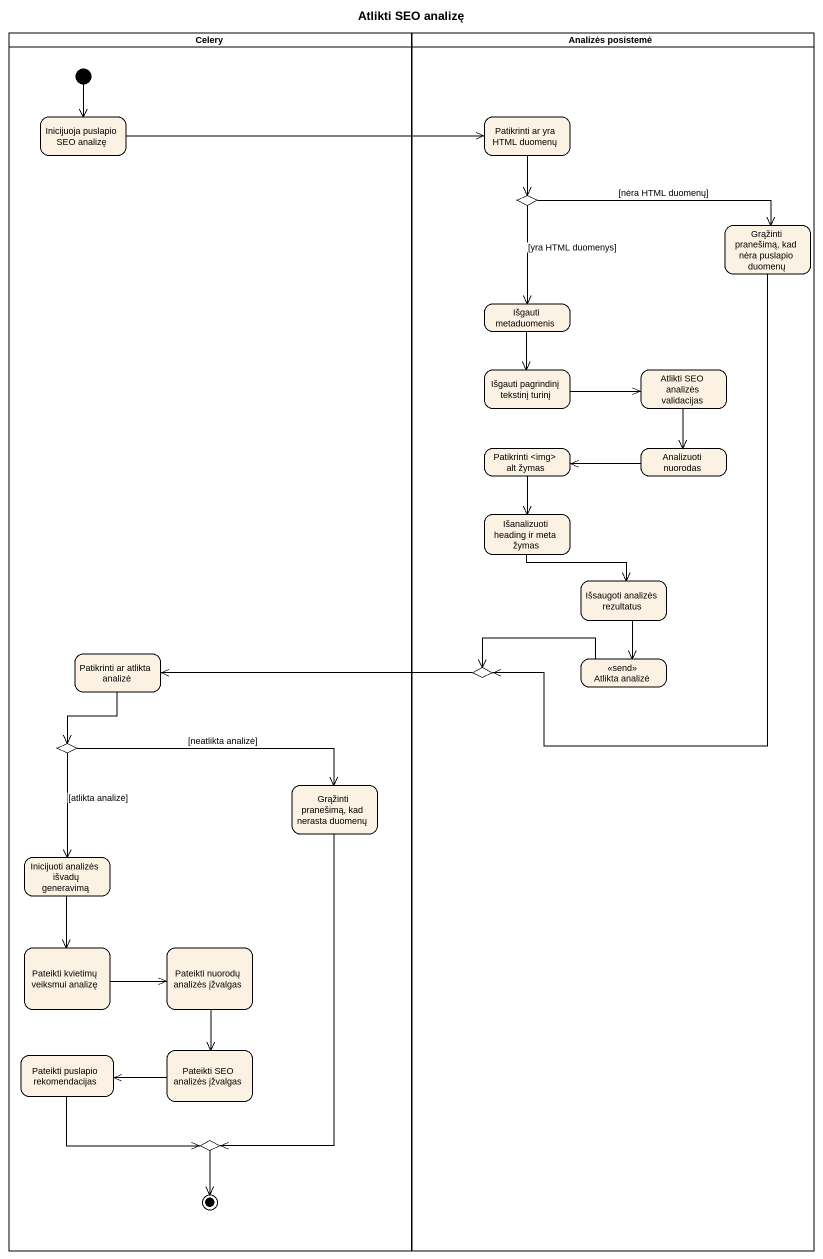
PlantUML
@startuml
title Atlikti SEO analizę
hide empty description
state Celery <<partition>> {
  state "Inicijuoja puslapio SEO analizę" as Inicijuoja_puslapio_SEO
  state "Patikrinti ar atlikta analizė" as Patikrinti_ar_atlikta
  state choice3 <<choice>>
  state "Grąžinti pranešimą, kad nerasta duomenų" as Grąžinti_pranešimą_kad
  state "Inicijuoti analizės išvadų generavimą" as Inicijuoti_analizės_išvadų
  state "Pateikti kvietimų veiksmui analizę" as Pateikti_kvietimų_veiksmui
  state "Pateikti nuorodų analizės įžvalgas" as Pateikti_nuorodų_analizės
  state "Pateikti SEO analizės įžvalgas" as Pateikti_SEO_analizės
  state "Pateikti puslapio rekomendacijas" as Pateikti_puslapio
  state choice4 <<choice>>
  [*] --> Inicijuoja_puslapio_SEO
  choice4 --> [*]
}
state "Analizės posistemė" as Analizės_posistemė <<partition>> {
  state "Patikrinti ar yra HTML duomenų" as Patikrinti_ar_yra_HTML
  state choice1 <<choice>>
  state "Grąžinti pranešimą, kad nėra puslapio duomenų" as Grąžinti_pranešimą_kad_nėra
  state "Išgauti metaduomenis" as Išgauti_metaduomenis
  state "Išgauti pagrindinį tekstinį turinį" as Išgauti_pagrindinį_tekstinį
  state "Atlikti SEO analizės validacijas" as Atlikti_SEO_analizės
  state "Patikrinti ~<img> alt žymas" as Patikrinti_img_alt_žymas
  state "Analizuoti nuorodas" as Analizuoti_nuorodas
  state "Išanalizuoti heading ir meta žymas" as Išanalizuoti_heading_ir
  state "Išsaugoti analizės rezultatus" as Išsaugoti_analizės
  state "Atlikta analizė" as Atlikta_analizė <<send>>
  state choice2 <<choice>>
}
Inicijuoja_puslapio_SEO -right-> Patikrinti_ar_yra_HTML
Patikrinti_ar_yra_HTML --> choice1
choice1 -right-> Grąžinti_pranešimą_kad_nėra : [nėra HTML duomenų]
choice1 --> Išgauti_metaduomenis : [yra HTML duomenys]
Grąžinti_pranešimą_kad_nėra --> choice2
Išgauti_metaduomenis --> Išgauti_pagrindinį_tekstinį
Išgauti_pagrindinį_tekstinį -right-> Atlikti_SEO_analizės
Atlikti_SEO_analizės --> Analizuoti_nuorodas
Patikrinti_img_alt_žymas --> Išanalizuoti_heading_ir
Analizuoti_nuorodas -left-> Patikrinti_img_alt_žymas
Išanalizuoti_heading_ir --> Išsaugoti_analizės
Išsaugoti_analizės --> Atlikta_analizė
Patikrinti_ar_atlikta --> choice3
Atlikta_analizė -left-> choice2
choice2 -left-> Patikrinti_ar_atlikta
choice3 -right-> Grąžinti_pranešimą_kad : [neatlikta analizė]
choice3 --> Inicijuoti_analizės_išvadų : [atlikta analizė]
Grąžinti_pranešimą_kad --> choice4
Inicijuoti_analizės_išvadų --> Pateikti_kvietimų_veiksmui
Pateikti_kvietimų_veiksmui -right-> Pateikti_nuorodų_analizės
Pateikti_nuorodų_analizės --> Pateikti_SEO_analizės
Pateikti_SEO_analizės -left-> Pateikti_puslapio
Pateikti_puslapio -right-> choice4
@enduml
